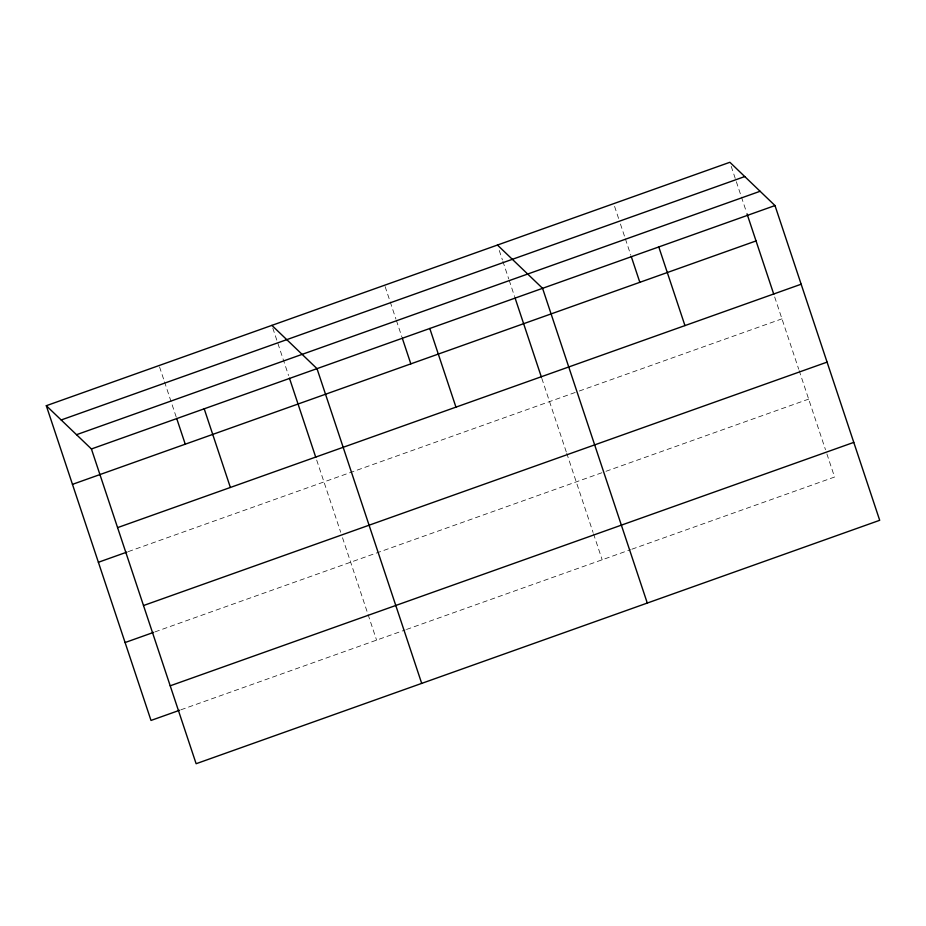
<?xml version="1.0" encoding="UTF-8"?>
<svg xmlns="http://www.w3.org/2000/svg" width="926" height="926" viewBox="0 0 926 926"><rect width="100%" height="100%" fill="white"/><g stroke="black" fill="none" stroke-linecap="round" stroke-linejoin="round"><path stroke-width="0.69" stroke-dasharray="4.63 3.47" d="M128.274 551.618L577.917 391.501M579.271 391.027L781.961 318.845M154.978 631.891L604.62 471.774M605.974 471.299L808.664 399.118M180.894 709.802L405.125 629.958M406.479 629.472L630.537 549.685M631.891 549.199L834.581 477.029L825.946 451.055M731.227 166.356L746.564 212.459M774.68 296.98L798.71 369.185M799.161 370.55L825.483 449.689M614.575 206.371L618.626 218.582M620.432 223.999L624.946 237.565M625.397 238.92L630.814 255.194M499.264 250.471L502.424 259.963M502.876 261.317L508.744 278.946M509.184 280.3L514.601 296.575M541.814 378.375L566.284 451.946M566.747 453.312L593.068 532.45M593.52 533.816L602.166 559.79M385.123 286.562L395.946 319.111M396.397 320.465L401.815 336.74M272.788 328.082L288.576 375.551M316.692 460.06L340.71 532.276M342.516 537.717L376.581 640.121M159.538 366.893L164.052 380.447M164.504 381.813L176.229 417.07"/><path stroke-width="1.39" d="M46.3 405.704L729.873 162.281L774.993 205.56L879.7 520.296L196.127 763.718L91.419 448.971L46.3 405.704L151.007 720.44L179.54 710.288M61.185 419.976L744.77 176.565M76.534 434.688L760.107 191.277M91.419 448.971L774.993 205.56M72.46 484.356L756.044 240.934M117.59 527.623L801.164 284.213M98.388 562.267L126.92 552.104M143.507 605.535L827.08 362.124M125.079 642.54L153.623 632.377M170.21 685.807L853.784 442.385M497.459 245.043L542.578 288.322L647.286 603.058M271.885 325.373L317.005 368.641L421.7 683.388M747.016 213.813L773.777 294.248M658.791 246.941L684.951 325.593M631.266 256.548L639.831 282.314M515.053 297.929L541.363 377.009M429.791 328.475L455.951 407.139M402.266 338.094L410.831 363.86M289.479 378.259L315.778 457.328M204.206 408.806L230.377 487.458M176.681 418.425L185.258 444.191"/></g></svg>
